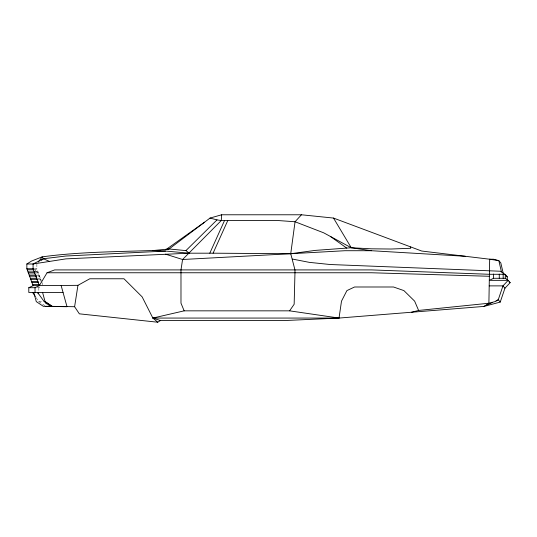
<?xml version="1.0" encoding="UTF-8"?>
<svg xmlns="http://www.w3.org/2000/svg" width="537" height="537" viewBox="0 0 537 537"><rect width="100%" height="100%" fill="white"/><g stroke="black" fill="none" stroke-linecap="round" stroke-linejoin="round"><path stroke-width="0.4" stroke-dasharray="2.69 2.01" d="M35.59 272.447L35.798 270.963L34.979 268.742M37.308 287.704L38.832 287.704L40.973 286.684M34.375 268.742L36.878 268.742L41.584 281.509M33.925 269.796L37.268 269.796M35.543 271.917L38.046 271.917M35.932 272.971L38.442 272.971M36.711 275.092L39.221 275.092M37.939 276.146L39.61 276.146M37.885 278.267L40.389 278.267M38.275 279.321L40.778 279.321M36.147 297.693L38.825 301.619L43.47 301.619M38.825 301.619L45.947 306.345M35.798 270.963L37.469 272.407L39.503 276.656L40.718 281.227M41.852 282.22L43.121 285.671M38.832 287.704L38.832 291.658M36.878 263.989L36.878 268.742"/><path stroke-width="0.81" d="M167.584 249.423L169.101 248.98L210.034 218.069L221.66 214.78L301.445 214.78L333.511 218.069L421.72 251.041L489.67 259.217L488.892 303.237L484.025 306.412L339.028 318.065L284.838 320.542L160.409 320.542L152.864 318.065L142.144 296.874L123.987 278.77L89.793 278.77L77.939 285.335L33.093 285.671L28.797 287.704L28.797 292.45L63.051 292.45M221.66 214.78L221.264 220.546L182.58 259.499L180.982 269.91L180.982 303.157L184.157 310.842L289.591 310.842L339.028 318.065L341.498 301.15L346.909 290.598L354.568 286.993L393.514 286.993L403.898 290.598L414.638 301.15L418.618 310.446L488.892 303.237L495.47 301.499L498.249 299.76L502.968 285.885L508.17 280.348L510.15 282.663L504.948 288.201L500.229 302.076L484.025 306.412L492.261 302.566M160.409 320.542L157.75 322.22L79.362 313.83L74.609 306.721L77.939 285.335M35.033 292.45L35.033 287.704L39.322 285.671L33.079 268.742L33.079 263.989L65.93 258.868L189.266 253.189L213.082 253.189L227.775 220.546M209.813 253.189L224.52 220.546M39.322 285.671L47.055 272.762L54.653 269.91L371.503 269.91L489.402 274.293L503.176 274.279L505.29 274.501L507.27 276.817L507.27 279.858M289.591 310.842L294.155 304.251L294.967 272.762L294.967 269.91L290.739 253.719L295.048 221.761L301.445 214.78M38.322 262.043L42.168 256.861C78.785 251.873 115.838 251.786 152.709 250.504L165.55 251.061L189.266 253.189L185.93 250.618L169.101 248.98L153.454 250.504M185.93 250.618L216.995 219.895L221.264 220.546L278.253 220.546L295.048 221.761L323.704 232.823L351.265 247.758L371.503 250.719L465.156 256.27M41.456 260.317L43.416 258.747L65.93 256.021L165.55 251.061M165.98 249.604L204.604 222.17M33.093 285.671L26.85 268.742L26.85 263.989L31.643 261.009L42.168 256.861L43.416 258.747L49.505 261.432M33.079 263.989L43.416 258.747M493.469 278.3L489.368 280.348L508.17 280.348L505.29 278.3L493.469 278.3L493.469 274.051M496 300.814L498.249 299.76L500.229 302.076M411.53 312.239L418.618 310.446M157.75 322.22L152.864 318.065L184.157 310.842M410.671 246.913L410.671 248.289L391.09 249.027L371.503 248.819L351.265 247.758L315.212 250.396L290.739 253.719L182.58 259.499L165.55 254.155M371.503 250.719L344.908 250.719L290.739 253.719L213.082 253.189M26.85 263.989L33.536 263.989M26.85 268.742L33.536 268.742M27.239 269.796L33.925 269.796M28.018 271.917L34.704 271.917M47.055 272.762L371.503 272.762L489.368 276.28M28.414 272.971L35.1 272.971M29.193 275.092L35.878 275.092M29.582 276.146L36.268 276.146M30.361 278.267L37.046 278.267M30.75 279.321L37.436 279.321M31.535 281.435L38.221 281.435M31.925 282.496L38.61 282.496M32.703 284.61L39.389 284.61M489.194 285.879L502.968 285.885L504.948 288.201M28.797 287.704L35.482 287.704M38.382 293.759L37.59 292.45L44.202 301.619L45.074 301.619L52.203 306.345L74.609 306.721M152.864 318.065L339.028 318.065M45.947 306.345L67.011 306.721L61.171 285.671M152.709 250.504L159.905 250.705M292.423 259.062L309.359 262.365L330.107 264.513L500.189 271.225L505.29 274.501L505.29 278.3M210.034 218.069L216.995 219.895M44.202 301.619L51.33 306.345M45.417 302.908L47.363 304.197M48.659 305.056L50.599 306.345M505.33 275.441L507.27 276.817M508.995 281.844L510.15 282.663M330.369 236.434L346.721 248.087M32.576 292.45L35.254 296.384M333.511 218.069L351.265 247.758M42.584 292.45L45.074 301.619L52.203 306.345L43.41 306.345L36.281 301.619L33.811 292.45M36.093 275.468L36.697 277.757M503.229 273.353L500.82 262.969L498.839 260.653L493.469 259.217L489.67 259.217L498.839 260.653L501.417 271.756M503.176 274.279L503.176 278.3M499.276 274.165L499.276 278.3"/></g></svg>
